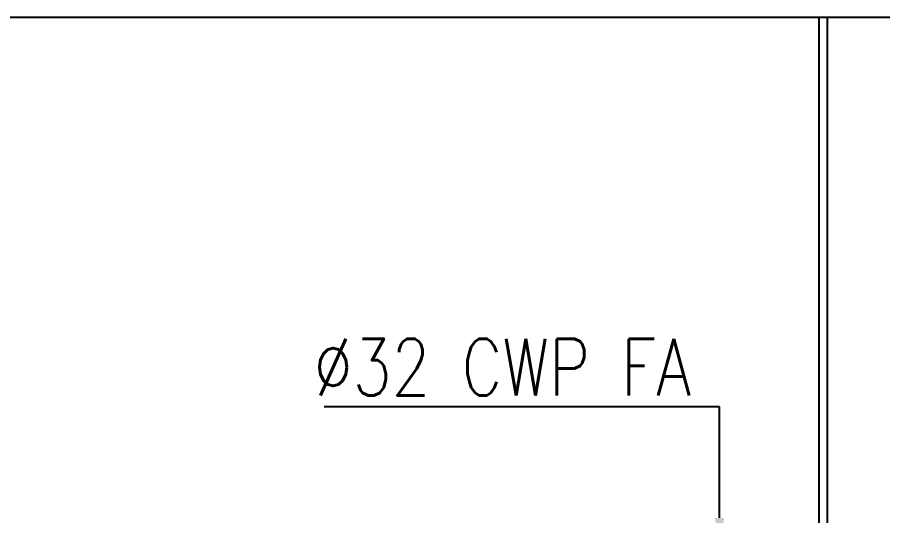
# Model space of a CAD drawing. Header units: metres. Extents: x -658 to -58, y -713 to -118.
# Drawn here: x -213.16 to -210.11, y -254.138 to -252.382 of the extents above; entities that cross this region are included whole.
import ezdxf
from ezdxf import colors
from ezdxf.entities.mleader import LeaderData, LeaderLine
from ezdxf.math import Vec2, Vec3

# ---------------------------------------------------------------- set-up
doc = ezdxf.new("R2010")
doc.units = ezdxf.units.M
doc.header["$LTSCALE"] = 100
doc.layers.add('plan', color=8, linetype='Continuous')
doc.layers.add('WATER TEXT', color=3, linetype='Continuous')
doc.styles.add('02-GROUND-FOR WORK$0$MZ', font='romans.shx', dxfattribs={"width": 0.8})

# ---------------------------------------------------------------- blocks, each defined once
blk = doc.blocks.new('A$C79349d3f')
at = {"layer": 'plan'}
blk.add_line((-28.7035, 21.1095), (-11.1028, 21.1095), dxfattribs=at)
at = {"layer": 'plan', "ltscale": 0.4}
blk.add_line((-22.1335, 21.1095), (-22.1335, 19.3095), dxfattribs=at)
at = {"layer": 'plan', "ltscale": 0.05}
blk.add_line((-22.1035, 21.1095), (-22.1035, 19.3095), dxfattribs=at)

msp = doc.modelspace()

# ---------------------------------------------------------------- block references
at = {"layer": 'plan'}
msp.add_blockref('A$C79349d3f', (-188.202, -273.4915), dxfattribs=at)

# ---------------------------------------------------------------- leaders
at = {"layer": 'WATER TEXT', "color": 3}
ml = msp.add_multileader_mtext('Standard', dxfattribs=at)
ml.set_content('∅32 CWP FA', color=3, style='02-GROUND-FOR WORK$0$MZ')
ml.set_leader_properties(color=1)
ml.build(insert=Vec2(0, 0))
ml.multileader.update_dxf_attribs({"text_left_attachment_type": 6, "text_right_attachment_type": 6, "dogleg_length": 100, "arrow_head_size": 0.1})
ctx = ml.context
ctx.base_point, ctx.char_height, ctx.arrow_head_size, ctx.landing_gap_size, ctx.plane_origin = Vec3(-212.301, -253.7547), 0.2, 0.1, 0.00009, Vec3(-210.8442, -254.5012)
ctx.left_attachment, ctx.right_attachment, ctx.text_align_type = 6, 6, 2
notes = []
notes.append((ctx, [(0, (1, 1, 0), (-210.6847, -253.7547), (-1, 0), 0.1, [(0, [(-210.6847, -254.2462)], 0, [])])]))
ctx.mtext.insert, ctx.mtext.alignment, ctx.mtext.flow_direction = Vec3(-210.7848, -253.5147), 3, 5
for ctx, leaders in notes:
    for number, flags, end, landing, length, lines in leaders:
        leader = LeaderData()
        leader.index, (leader.has_last_leader_line, leader.has_dogleg_vector, leader.attachment_direction) = number, flags
        leader.last_leader_point, leader.dogleg_vector, leader.dogleg_length = Vec3(end), Vec3(landing), length
        for number, points, colour, breaks in lines:
            line = LeaderLine()
            line.index, line.vertices, line.color, line.breaks = number, Vec3.list(points), colors.encode_raw_color(colour), breaks
            leader.lines.append(line)
        ctx.leaders.append(leader)

doc.saveas('drawing.dxf')
